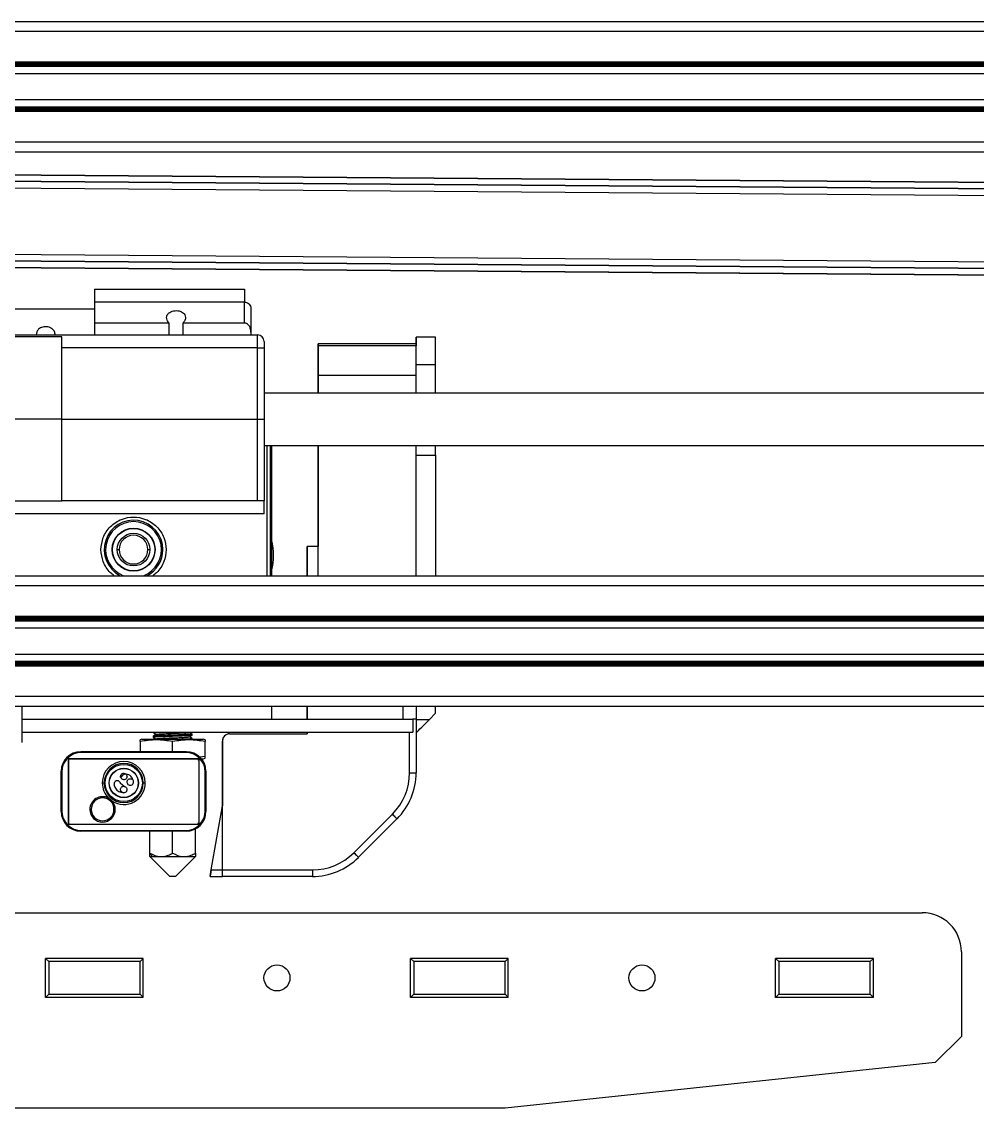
# Model space of a CAD drawing. Header units: millimetres. Extents: x -300 to 1184, y 5 to 1469.
# Drawn here: x -211.7 to -113.9, y 625.1 to 736.2 of the extents above; entities that cross this region are included whole.
import ezdxf

# ---------------------------------------------------------------- set-up
doc = ezdxf.new("R2010")
doc.units = ezdxf.units.MM

msp = doc.modelspace()

# ---------------------------------------------------------------- linework, layer by layer
at = {"color": 7, "linetype": 'Continuous', "lineweight": 25}
for p, q in [((-34.9, 736.24), (-251.56, 736.24)), ((-34.9, 731.97), (-249.56, 731.97)), ((-34.9, 731.64), (-249.56, 731.64)), ((-34.9, 727.5), (-249.56, 727.5)), ((-34.9, 727.17), (-249.56, 727.17)), ((-46.61, 722.9), (-249.56, 722.9)), ((-251.23, 720.86), (-53.43, 719.36)), ((-53.43, 719.36), (-251.23, 720.86)), ((-252.32, 719.54), (-54.19, 718.03)), ((-54.25, 711.22), (-256.59, 712.75)), ((-53.5, 709.88), (-257.67, 711.43)), ((-257.67, 711.43), (-53.5, 709.88)), ((-204.22, 708.89), (-188.88, 708.89)), ((-204.22, 708.89), (-204.22, 707.55)), ((-188.88, 708.89), (-188.88, 707.55)), ((-236.88, 706.88), (-204.22, 706.88)), ((-204.22, 707.55), (-204.22, 705.41)), ((-188.88, 707.55), (-204.22, 707.55)), ((-188.88, 705.41), (-188.88, 707.55)), ((-188.22, 706.89), (-188.22, 704.48)), ((-196.58, 705.41), (-204.22, 705.41)), ((-204.22, 705.41), (-204.22, 704.2)), ((-196.58, 704.2), (-196.58, 705.41)), ((-195.18, 705.41), (-195.18, 704.2)), ((-188.88, 705.41), (-195.18, 705.41)), ((-253.55, 704.2), (-187.55, 704.2)), ((-207.55, 704.02), (-233.55, 704.02)), ((-207.55, 702.87), (-207.55, 704.02)), ((-188.22, 704.48), (-188.22, 704.2)), ((-187.55, 702.87), (-187.55, 704.2)), ((-186.88, 703.54), (-186.88, 702.87)), ((-169.34, 703.97), (-171.34, 703.97)), ((-187.55, 702.87), (-207.55, 702.87)), ((-207.55, 695.57), (-207.55, 702.87)), ((-187.55, 695.57), (-187.55, 702.87)), ((-187.55, 702.87), (-186.88, 702.87)), ((-186.88, 702.87), (-186.88, 695.57)), ((-171.34, 703.3), (-181.34, 703.3)), ((-171.34, 703.08), (-181.34, 703.08)), ((-169.34, 698.24), (-169.34, 701.17)), ((-171.34, 700.05), (-181.34, 700.05)), ((-42.9, 698.24), (-186.88, 698.24)), ((-207.55, 695.57), (-233.55, 695.57)), ((-207.55, 695.57), (-187.55, 695.57)), ((-207.55, 687.24), (-207.55, 695.57)), ((-187.55, 695.57), (-186.88, 695.57)), ((-187.55, 687.24), (-187.55, 695.57)), ((-186.88, 695.57), (-186.88, 687.24)), ((-186.88, 692.9), (-42.9, 692.9)), ((-186.23, 679.57), (-186.23, 692.9)), ((-186.13, 692.9), (-186.13, 679.57)), ((-169.34, 691.89), (-169.34, 692.9)), ((-171.33, 691.89), (-169.34, 691.89)), ((-233.55, 687.24), (-207.55, 687.24)), ((-187.55, 687.24), (-207.55, 687.24)), ((-186.88, 687.24), (-187.55, 687.24)), ((-186.88, 685.9), (-186.88, 687.24)), ((-186.88, 685.9), (-254.22, 685.9)), ((-181.34, 686.5), (-181.34, 683.17)), ((-182.47, 682.57), (-182.47, 682.57)), ((-182.47, 679.57), (-182.47, 682.57)), ((-181.34, 682.57), (-182.47, 682.57)), ((-181.34, 683.17), (-181.34, 682.57)), ((-181.34, 683.17), (-181.34, 683.17)), ((-201.9, 682.24), (-201.7, 682.24)), ((-198.77, 682.24), (-198.57, 682.24)), ((-279.56, 679.57), (-34.9, 679.57)), ((-279.56, 678.57), (-34.9, 678.57)), ((-279.56, 675.44), (-34.9, 675.44)), ((-279.56, 675.3), (-34.9, 675.3)), ((-279.56, 675.17), (-34.9, 675.17)), ((-279.56, 675.1), (-34.9, 675.1)), ((-279.56, 674.97), (-34.9, 674.97)), ((-279.56, 674.24), (-34.9, 674.24)), ((-279.56, 671.56), (-34.9, 671.56)), ((-279.56, 670.84), (-34.9, 670.84)), ((-279.56, 670.7), (-34.9, 670.7)), ((-279.56, 670.64), (-34.9, 670.64)), ((-279.56, 670.5), (-34.9, 670.5)), ((-279.56, 670.37), (-34.9, 670.37)), ((-279.56, 667.24), (-34.9, 667.24)), ((-279.56, 666.24), (-34.9, 666.24)), ((-211.67, 666.24), (-211.67, 664.87)), ((-186.13, 666.24), (-186.13, 664.9)), ((-182.47, 664.9), (-182.47, 666.24)), ((-182.47, 666.24), (-182.47, 664.9)), ((-172.67, 664.9), (-172.67, 666.24)), ((-171.34, 666.24), (-171.34, 664.9)), ((-171.34, 666.24), (-171.34, 664.84)), ((-169.34, 665.5), (-169.34, 666.24)), ((-211.67, 664.9), (-171.67, 664.9)), ((-211.67, 664.87), (-211.67, 662.5)), ((-171.67, 664.9), (-171.67, 663.57)), ((-171.34, 664.9), (-171.67, 664.9)), ((-171.34, 664.9), (-171.34, 659.42)), ((-170, 664.84), (-171.34, 664.84)), ((-169.34, 665.5), (-170, 664.84)), ((-211.67, 663.57), (-171.67, 663.57)), ((-198.23, 663.57), (-198.23, 663.52)), ((-198.19, 663.51), (-198.23, 663.52)), ((-197.97, 663.34), (-198.23, 663.52)), ((-194.54, 663.55), (-194.52, 663.57)), ((-194.5, 663.57), (-194.23, 663.38)), ((-182.47, 663.4), (-182.47, 663.57)), ((-182.47, 663.57), (-182.47, 663.4)), ((-171.34, 663.5), (-171.34, 663.5)), ((-199.38, 662.84), (-199.57, 662.78)), ((-199.57, 662.61), (-199.57, 661.57)), ((-199.38, 662.84), (-196.23, 662.84)), ((-198.23, 663.15), (-197.97, 663.34)), ((-198.23, 663.15), (-198.23, 663.06)), ((-198.19, 663.04), (-198.23, 663.06)), ((-198.23, 663.06), (-197.97, 662.87)), ((-197.92, 663.35), (-198.19, 663.16)), ((-197.97, 662.87), (-198.01, 662.84)), ((-197.92, 662.89), (-197.99, 662.84)), ((-197.94, 662.86), (-197.97, 662.87)), ((-196.23, 662.84), (-193.09, 662.84)), ((-196.23, 661.57), (-196.23, 662.61)), ((-194.54, 663.09), (-194.28, 663.27)), ((-194.5, 663.1), (-194.23, 663.29)), ((-194.23, 662.92), (-194.5, 663.1)), ((-194.23, 663.29), (-194.23, 663.38)), ((-194.23, 662.84), (-194.23, 662.92)), ((-192.9, 662.78), (-193.09, 662.84)), ((-192.9, 661.07), (-192.9, 662.61)), ((-191.14, 656.03), (-191.14, 662.66)), ((-191.14, 662.66), (-191.14, 662.66)), ((-191.14, 662.66), (-191.14, 656.03)), ((-190.4, 663.4), (-182.47, 663.4)), ((-190.4, 663.4), (-190.4, 663.4)), ((-194.83, 661.57), (-205.63, 661.57)), ((-194.9, 661.5), (-205.57, 661.5)), ((-206.9, 660.84), (-206.9, 654.17)), ((-193.57, 660.84), (-206.9, 660.84)), ((-206.9, 654.3), (-206.9, 660.7)), ((-206.77, 660.84), (-193.7, 660.84)), ((-193.57, 660.84), (-193.57, 654.17)), ((-193.57, 660.7), (-193.57, 654.3)), ((-192.9, 661.07), (-193.46, 661.01)), ((-193.29, 660.84), (-193.09, 660.84)), ((-193.09, 660.84), (-192.9, 660.9)), ((-207.63, 655.44), (-207.63, 659.57)), ((-207.57, 659.5), (-207.57, 655.5)), ((-192.9, 655.5), (-192.9, 659.5)), ((-192.83, 659.57), (-192.83, 655.44)), ((-172, 659.42), (-171.34, 659.42)), ((-203.43, 658.37), (-203.23, 658.37)), ((-201.24, 658.03), (-201.57, 658.32)), ((-199.23, 658.37), (-199.03, 658.37)), ((-202.41, 656.51), (-202.8, 656.82)), ((-192.29, 649.48), (-191.14, 656.03)), ((-192.29, 649.48), (-191.14, 656.03)), ((-191.14, 649.48), (-191.14, 656.03)), ((-191.14, 656.03), (-191.14, 656.03)), ((-204.7, 655.67), (-204.57, 655.67)), ((-202.23, 655.67), (-202.1, 655.67)), ((-177.7, 651.24), (-173.76, 655.18)), ((-173.29, 654.71), (-177.23, 650.77)), ((-206.9, 654.17), (-193.57, 654.17)), ((-206.77, 654.17), (-193.7, 654.17)), ((-205.57, 653.5), (-194.9, 653.5)), ((-193.9, 651.2), (-193.9, 653.67)), ((-194.83, 653.44), (-205.63, 653.44)), ((-198.57, 651.2), (-198.57, 653.44)), ((-196.23, 651.2), (-196.23, 653.44)), ((-198.57, 651.2), (-198.57, 651.16)), ((-198.28, 650.84), (-198.57, 651.16)), ((-198.57, 650.84), (-196.57, 648.84)), ((-198.57, 650.84), (-198.28, 650.84)), ((-198.28, 650.84), (-197.4, 650.84)), ((-197.4, 650.84), (-195.07, 650.84)), ((-195.9, 648.84), (-193.9, 650.84)), ((-195.07, 650.84), (-193.9, 650.84)), ((-192.29, 649.48), (-191.14, 649.48)), ((-191.14, 649.48), (-181.94, 649.48)), ((-181.94, 649.48), (-181.94, 648.82)), ((-196.57, 648.84), (-196.23, 648.84)), ((-196.23, 648.84), (-195.9, 648.84)), ((-192.41, 648.82), (-192.41, 648.82)), ((-192.41, 648.82), (-191.14, 648.82)), ((-181.94, 648.82), (-191.14, 648.82)), ((-235.56, 645.1), (-119.56, 645.1)), ((-208.9, 640.1), (-209.23, 640.43)), ((-199.23, 640.43), (-209.23, 640.43)), ((-209.23, 636.43), (-209.23, 640.43)), ((-199.56, 640.1), (-199.23, 640.43)), ((-199.23, 636.43), (-199.23, 640.43)), ((-171.56, 640.1), (-171.9, 640.43)), ((-161.9, 640.43), (-171.9, 640.43)), ((-171.9, 636.43), (-171.9, 640.43)), ((-162.23, 640.1), (-161.9, 640.43)), ((-161.9, 636.43), (-161.9, 640.43)), ((-134.23, 640.1), (-134.56, 640.43)), ((-124.56, 640.43), (-134.56, 640.43)), ((-134.56, 636.43), (-134.56, 640.43)), ((-124.9, 640.1), (-124.56, 640.43)), ((-124.56, 636.43), (-124.56, 640.43)), ((-115.56, 641.1), (-115.56, 632.43)), ((-208.9, 640.1), (-208.9, 636.77)), ((-199.56, 640.1), (-208.9, 640.1)), ((-199.56, 636.77), (-199.56, 640.1)), ((-162.23, 640.1), (-171.56, 640.1)), ((-171.56, 640.1), (-171.56, 636.77)), ((-162.23, 636.77), (-162.23, 640.1)), ((-134.23, 640.1), (-134.23, 636.77)), ((-124.9, 640.1), (-134.23, 640.1)), ((-124.9, 636.77), (-124.9, 640.1)), ((-209.23, 636.43), (-208.9, 636.77)), ((-199.23, 636.43), (-209.23, 636.43)), ((-208.9, 636.77), (-199.56, 636.77)), ((-199.23, 636.43), (-199.56, 636.77)), ((-171.9, 636.43), (-171.56, 636.77)), ((-161.9, 636.43), (-171.9, 636.43)), ((-171.56, 636.77), (-162.23, 636.77)), ((-161.9, 636.43), (-162.23, 636.77)), ((-134.56, 636.43), (-134.23, 636.77)), ((-124.56, 636.43), (-134.56, 636.43)), ((-134.23, 636.77), (-124.9, 636.77)), ((-124.56, 636.43), (-124.9, 636.77)), ((-115.56, 632.43), (-118.23, 629.77)), ((-118.23, 629.77), (-162.23, 625.1)), ((-162.23, 625.1), (-279.56, 625.1))]:
    msp.add_line(p, q, dxfattribs=at)
at = {"color": 8, "linetype": 'Continuous', "lineweight": 25}
for p, q in [((-34.9, 735.24), (-250.56, 735.24)), ((-34.9, 732.1), (-249.56, 732.1)), ((-34.9, 731.84), (-249.56, 731.84)), ((-34.9, 731.77), (-249.56, 731.77)), ((-34.9, 730.91), (-249.56, 730.91)), ((-34.9, 728.23), (-249.56, 728.23)), ((-34.9, 727.37), (-249.56, 727.37)), ((-34.9, 727.3), (-249.56, 727.3)), ((-34.9, 727.04), (-249.56, 727.04)), ((-34.9, 723.9), (-249.56, 723.9)), ((-181.34, 701.34), (-181.34, 701.34)), ((-171.34, 701.17), (-169.34, 701.17)), ((-186.57, 679.57), (-186.57, 692.9)), ((-172, 659.42), (-172, 663.57))]:
    msp.add_line(p, q, dxfattribs=at)
at = {"color": 7, "linetype": 'Continuous'}
for p, q in [((-46.58, 718.64), (-266.2, 720.31)), ((-266.2, 720.31), (-46.58, 718.64)), ((-266.26, 712.16), (-46.65, 710.49)), ((-46.65, 710.49), (-266.26, 712.16))]:
    msp.add_line(p, q, dxfattribs=at)
at = {"color": 7, "linetype": 'Continuous', "lineweight": 25, "flags": 128}
for points in [[(-171.34, 703.3), (-171.34, 703.43), (-171.34, 703.83), (-171.34, 703.97), (-171.34, 703.83), (-171.34, 703.43), (-171.34, 703.08)], [(-169.34, 701.17), (-169.34, 702.03), (-169.34, 702.82), (-169.34, 703.43), (-169.34, 703.83), (-169.34, 703.97)], [(-181.34, 701.34), (-181.34, 702.05), (-181.34, 702.66), (-181.34, 703.09), (-181.34, 703.29), (-181.34, 703.24), (-181.34, 702.94), (-181.34, 702.43), (-181.34, 701.77), (-181.34, 701.04), (-181.34, 700.32), (-181.34, 699.71), (-181.34, 699.27), (-181.34, 699.05)], [(-181.34, 700.05), (-181.34, 701.09), (-181.34, 701.93), (-181.34, 702.55), (-181.34, 702.93), (-181.34, 703.08), (-181.34, 702.99), (-181.34, 702.67), (-181.34, 702.11), (-181.34, 701.33), (-181.34, 700.34)], [(-181.34, 702.67), (-181.34, 702.56), (-181.34, 702.23), (-181.34, 701.74), (-181.34, 701.17), (-181.34, 700.6), (-181.34, 700.11), (-181.34, 699.78), (-181.34, 699.67), (-181.34, 699.78), (-181.34, 700.11), (-181.34, 700.6), (-181.34, 701.17), (-181.34, 701.74), (-181.34, 702.23), (-181.34, 702.56), (-181.34, 702.67)], [(-171.34, 703.08), (-171.34, 703.09), (-171.34, 703.29), (-171.34, 703.3)], [(-171.34, 700.05), (-171.34, 701.09), (-171.34, 701.93), (-171.34, 702.55), (-171.34, 702.93), (-171.34, 703.08), (-171.34, 703.08)], [(-181.34, 700.34), (-181.34, 700.18), (-181.34, 700.11), (-181.34, 700.13), (-181.34, 700.24), (-181.34, 700.43), (-181.34, 700.69), (-181.34, 701), (-181.34, 701.34)], [(-181.34, 698.24), (-181.34, 698.75), (-181.34, 700.05)], [(-171.34, 698.24), (-171.34, 698.75), (-171.34, 700.05)], [(-181.34, 699.05), (-181.34, 698.96), (-181.34, 698.79), (-181.34, 698.54), (-181.34, 698.24), (-181.34, 698.24)], [(-181.34, 679.57), (-181.34, 679.81), (-181.34, 681.75), (-181.34, 683.76), (-181.34, 685.81), (-181.34, 687.87), (-181.34, 689.91), (-181.34, 691.9), (-181.34, 692.9)], [(-181.34, 692.9), (-181.34, 692), (-181.34, 690.66), (-181.34, 689.29), (-181.34, 687.9), (-181.34, 686.5)], [(-171.33, 679.57), (-171.33, 679.81), (-171.33, 681.75), (-171.33, 683.76), (-171.33, 685.81), (-171.33, 687.87), (-171.33, 689.91), (-171.33, 691.9), (-171.33, 692.9)], [(-169.34, 691.89), (-169.34, 690.36), (-169.34, 688.77), (-169.34, 687.17), (-169.34, 685.58), (-169.34, 684.03), (-169.34, 682.58), (-169.34, 681.25), (-169.34, 680.06), (-169.34, 679.57)], [(-182.47, 682.57), (-182.47, 682.44), (-182.47, 682.06), (-182.47, 681.45), (-182.47, 680.62), (-182.47, 679.61), (-182.47, 679.57)], [(-171.34, 664.84), (-171.34, 664.58), (-171.34, 664.33), (-171.34, 664.09), (-171.34, 663.89), (-171.34, 663.73), (-171.34, 663.6), (-171.34, 663.53), (-171.34, 663.5)], [(-173.76, 655.18), (-173.67, 655.09), (-173.58, 655), (-173.5, 654.92), (-173.43, 654.85), (-173.37, 654.79), (-173.33, 654.75), (-173.3, 654.72), (-173.29, 654.71)], [(-177.7, 651.24), (-177.61, 651.15), (-177.52, 651.06), (-177.44, 650.98), (-177.37, 650.91), (-177.31, 650.85), (-177.27, 650.8), (-177.24, 650.78), (-177.23, 650.77)]]:
    msp.add_lwpolyline(points, dxfattribs=at)
at = {"color": 7, "linetype": 'Continuous', "lineweight": 25}
for centre, radius in [((-200.23, 682.24), 2.2), ((-200.23, 682.24), 2.17), ((-200.23, 682.24), 1.67), ((-201.23, 658.37), 1.9), ((-201.23, 658.37), 1.5), ((-201.23, 658.37), 1.48), ((-185.56, 638.43), 1.33), ((-148.23, 638.43), 1.33)]:
    msp.add_circle(centre, radius, dxfattribs=at)
for centre, radius, start, end in [((-187.55, 703.54), 0.667, 0, 90), ((-200.23, 682.24), 3, 0, 242.734), ((-200.23, 682.24), 2.86, 90, 248.9569), ((-200.23, 682.24), 2.86, 291.0431, 90), ((-200.23, 682.24), 1.47, 0, 180), ((-191.23, 681.65), 5.33, 342.9893, 17.0107), ((-200.23, 682.24), 1.47, 180, 0), ((-200.23, 682.24), 3, 297.266, 0), ((-190.4, 662.66), 0.74, 90, 180), ((-190.4, 662.66), 0.74, 90, 180.0054), ((-205.63, 659.57), 2, 90, 180), ((-205.57, 659.5), 2, 90, 180), ((-194.9, 659.5), 2, 0, 90), ((-194.83, 659.57), 2, 0, 90), ((-206.77, 660.7), 0.133, 90, 180), ((-201.23, 658.37), 2.2, 360, 180), ((-201.23, 658.37), 2, 360, 180), ((-193.7, 660.7), 0.133, 0, 90), ((-178, 659.42), 6, 315, 0), ((-178, 659.42), 6.67, 315, 0.0005), ((-201.23, 658.37), 2.2, 180, 224.7605), ((-201.23, 658.37), 2, 180, 360), ((-201.23, 658.37), 2.2, 237.7476, 360), ((-201.89, 658.27), 0.332, 5.9702, 189.432), ((-200.57, 658.47), 0.333, 180.0165, 6.108), ((-203.4, 655.67), 1.3, 62.2877, 180), ((-203.4, 655.67), 1.17, 0, 180), ((-203.4, 655.67), 1.3, 0, 40.2204), ((-205.63, 655.44), 2, 180, 270), ((-205.57, 655.5), 2, 180, 270), ((-203.4, 655.67), 1.3, 180, 0), ((-203.4, 655.67), 1.17, 180, 0), ((-194.9, 655.5), 2, 270, 0), ((-194.83, 655.44), 2, 270, 0), ((-206.77, 654.3), 0.133, 180, 270), ((-193.7, 654.3), 0.133, 270, 0), ((-181.94, 655.48), 6, 270, 315), ((-181.94, 655.48), 6.67, 270, 315), ((-119.56, 641.1), 4, 0, 90)]:
    msp.add_arc(centre, radius, start, end, dxfattribs=at)
for centre, major_axis, ratio, start_param, end_param in [((-170, 664.84), (1.33, 1.33), 0.000031, 3.141624, 4.71242), ((-192.29, 649.48), (0.118, 0.667), 0.000061, 1.570807, 3.141603), ((-192.29, 649.48), (0.118, 0.667), 0.000061, 3.141603, 4.7124), ((-191.14, 649.48), (0, 0.667), 0.000063, 3.141593, 4.712389)]:
    msp.add_ellipse(centre, major_axis=major_axis, ratio=ratio, start_param=start_param, end_param=end_param, dxfattribs=at)
for points, knots in [([(-188.88, 707.55), (-188.81, 707.55), (-188.66, 707.53), (-188.47, 707.42), (-188.32, 707.26), (-188.23, 707.07), (-188.22, 706.94), (-188.22, 706.89), (-188.22, 706.89)], [0, 0, 0, 0, 0.207746, 0.415379, 0.625322, 0.840426, 0.99405, 1, 1, 1, 1]), ([(-196.58, 705.41), (-196.66, 705.5), (-196.82, 705.7), (-196.87, 706.02), (-196.78, 706.3), (-196.56, 706.51), (-196.3, 706.63), (-196, 706.69), (-195.7, 706.68), (-195.44, 706.62), (-195.21, 706.51), (-195.03, 706.35), (-194.91, 706.12), (-194.91, 705.84), (-195.02, 705.58), (-195.15, 705.45), (-195.18, 705.41)], [0, 0, 0, 0, 0.093413, 0.185322, 0.287485, 0.359288, 0.41978, 0.480551, 0.534462, 0.586127, 0.640717, 0.702452, 0.775251, 0.862012, 0.961455, 1, 1, 1, 1]), ([(-208.25, 704.2), (-208.26, 704.32), (-208.29, 704.53), (-208.47, 704.78), (-208.71, 704.94), (-208.98, 705.03), (-209.26, 705.05), (-209.52, 705.01), (-209.76, 704.92), (-209.98, 704.76), (-210.15, 704.52), (-210.17, 704.31), (-210.18, 704.2)], [0, 0, 0, 0, 0.137751, 0.2581358, 0.3533122, 0.4332236, 0.5134427, 0.5867049, 0.6610239, 0.7444115, 0.8691998, 1, 1, 1, 1]), ([(-188.22, 704.48), (-188.23, 704.63), (-188.25, 704.87), (-188.4, 705.15), (-188.57, 705.31), (-188.74, 705.4), (-188.84, 705.4), (-188.88, 705.41)], [0, 0, 0, 0, 0.339617, 0.572484, 0.75154, 0.897513, 1, 1, 1, 1]), ([(-203.57, 682.24), (-203.52, 682.66), (-203.45, 683.3), (-203.04, 684.08), (-202.61, 684.61), (-202.07, 685.04), (-201.3, 685.45), (-200.23, 685.65), (-199.17, 685.45), (-198.39, 685.04), (-197.86, 684.61), (-197.43, 684.08), (-197.01, 683.3), (-196.94, 682.66), (-196.9, 682.24)], [0, 0, 0, 0, 0.119729, 0.18418, 0.25, 0.31582, 0.380271, 0.5, 0.619729, 0.68418, 0.75, 0.81582, 0.880271, 1, 1, 1, 1]), ([(-198.23, 663.52), (-198.21, 663.53), (-198.18, 663.55), (-197.95, 663.56), (-197.84, 663.57)], [0, 0, 0, 0, 0.5373286, 1, 1, 1, 1]), ([(-197.89, 663.35), (-197.88, 663.36), (-197.83, 663.37), (-197.48, 663.39), (-196.92, 663.42), (-196.23, 663.45), (-195.55, 663.48), (-194.99, 663.51), (-194.64, 663.53), (-194.59, 663.55), (-194.57, 663.55)], [0, 0, 0, 0, 0.063688, 0.209055, 0.354424, 0.499996, 0.645576, 0.790945, 0.936312, 1, 1, 1, 1]), ([(-196.23, 662.61), (-196.78, 662.69), (-197.89, 662.86), (-199, 662.69), (-199.57, 662.61)], [0, 0, 0, 0, 0.492891, 1, 1, 1, 1]), ([(-199.57, 662.61), (-199.57, 662.61), (-199.57, 662.72), (-199.57, 662.74), (-199.57, 662.77)], [0, 0, 0, 0, 0.054204, 1, 1, 1, 1]), ([(-194.23, 663.38), (-194.26, 663.37), (-194.3, 663.36), (-194.64, 663.33), (-195.15, 663.31), (-195.72, 663.28), (-196.31, 663.26), (-196.91, 663.24), (-197.51, 663.22), (-197.96, 663.19), (-198.2, 663.17), (-198.22, 663.15), (-198.23, 663.15)], [0, 0, 0, 0, 0.107423, 0.214845, 0.322263, 0.429686, 0.500002, 0.607423, 0.714843, 0.822262, 0.929684, 1, 1, 1, 1]), ([(-198.23, 663.06), (-198.21, 663.06), (-198.17, 663.08), (-197.82, 663.11), (-197.31, 663.13), (-196.75, 663.15), (-196.16, 663.18), (-195.56, 663.2), (-194.96, 663.22), (-194.51, 663.25), (-194.27, 663.27), (-194.24, 663.28), (-194.23, 663.29)], [0, 0, 0, 0, 0.107423, 0.214842, 0.322266, 0.429682, 0.499999, 0.607419, 0.71484, 0.822263, 0.929683, 1, 1, 1, 1]), ([(-197.89, 662.89), (-197.88, 662.89), (-197.83, 662.9), (-197.48, 662.93), (-196.92, 662.96), (-196.23, 662.99), (-195.55, 663.01), (-194.99, 663.04), (-194.64, 663.07), (-194.59, 663.08), (-194.57, 663.09)], [0, 0, 0, 0, 0.063688, 0.209055, 0.354424, 0.499996, 0.645576, 0.790945, 0.936312, 1, 1, 1, 1]), ([(-192.9, 662.61), (-193.45, 662.69), (-194.56, 662.86), (-195.67, 662.69), (-196.23, 662.61)], [0, 0, 0, 0, 0.492889, 1, 1, 1, 1]), ([(-194.23, 662.92), (-194.25, 662.91), (-194.3, 662.89), (-194.65, 662.87), (-195, 662.85), (-195.25, 662.84), (-195.29, 662.84)], [0, 0, 0, 0, 0.313421, 0.626838, 0.940248, 1, 1, 1, 1]), ([(-192.9, 662.77), (-192.9, 662.77), (-192.9, 662.83), (-192.9, 662.72), (-192.9, 662.61)], [0, 0, 0, 0, 0.012959, 1, 1, 1, 1]), ([(-192.9, 660.9), (-192.9, 660.9), (-192.9, 660.84), (-192.9, 660.96), (-192.9, 661.07)], [0, 0, 0, 0, 0.012961, 1, 1, 1, 1]), ([(-200.9, 659.04), (-200.9, 659.08), (-200.91, 659.15), (-200.97, 659.25), (-201.06, 659.32), (-201.16, 659.36), (-201.28, 659.37), (-201.38, 659.34), (-201.47, 659.27), (-201.53, 659.18), (-201.55, 659.09), (-201.56, 659.01), (-201.54, 658.92), (-201.48, 658.82), (-201.39, 658.75), (-201.29, 658.71), (-201.17, 658.7), (-201.07, 658.74), (-200.98, 658.8), (-200.92, 658.9), (-200.9, 658.98), (-200.9, 659.03), (-200.9, 659.04)], [0, 0, 0, 0, 0.053684, 0.107366, 0.161066, 0.214752, 0.268441, 0.322132, 0.375814, 0.429497, 0.483184, 0.500002, 0.553686, 0.607369, 0.661056, 0.714749, 0.768438, 0.822129, 0.87581, 0.929495, 0.983181, 1, 1, 1, 1]), ([(-200.23, 658.51), (-200.26, 658.6), (-200.3, 658.81), (-200.56, 659.17), (-201.03, 659.34), (-201.44, 659.15), (-201.49, 658.98), (-201.52, 658.89)], [0, 0, 0, 0, 0.204865, 0.442528, 0.709565, 0.851881, 1, 1, 1, 1]), ([(-202.23, 658.22), (-202.19, 658.09), (-202.11, 657.8), (-201.74, 657.45), (-201.4, 657.4), (-201.22, 657.37)], [0, 0, 0, 0, 0.2788, 0.612138, 1, 1, 1, 1]), ([(-201.57, 657.7), (-201.56, 657.66), (-201.55, 657.59), (-201.49, 657.49), (-201.4, 657.42), (-201.3, 657.37), (-201.19, 657.37), (-201.08, 657.4), (-200.99, 657.47), (-200.93, 657.56), (-200.91, 657.64), (-200.91, 657.69), (-200.91, 657.7), (-200.91, 657.7), (-200.91, 657.74), (-200.92, 657.82), (-200.98, 657.92), (-201.07, 657.99), (-201.17, 658.03), (-201.29, 658.04), (-201.39, 658), (-201.48, 657.94), (-201.54, 657.84), (-201.57, 657.76), (-201.57, 657.71), (-201.57, 657.7)], [0, 0, 0, 0, 0.053685, 0.10737, 0.161058, 0.214735, 0.268425, 0.322117, 0.3758, 0.429485, 0.483173, 0.491585, 0.495793, 0.497896, 0.5, 0.553685, 0.607369, 0.661055, 0.714743, 0.768433, 0.822125, 0.875808, 0.929493, 0.983182, 1, 1, 1, 1]), ([(-200.9, 658.47), (-200.9, 658.51), (-200.89, 658.59), (-200.83, 658.69), (-200.75, 658.76), (-200.64, 658.8), (-200.53, 658.81), (-200.43, 658.79), (-200.38, 658.75), (-200.36, 658.73)], [0, 0, 0, 0, 0.150097, 0.3002, 0.450044, 0.599877, 0.749954, 0.90064, 1, 1, 1, 1]), ([(-198.57, 651.2), (-198.23, 651.03), (-197.85, 650.85), (-197.45, 650.84), (-197.4, 650.84)], [0, 0, 0, 0, 0.879046, 1, 1, 1, 1]), ([(-198.57, 650.84), (-198.57, 650.87), (-198.57, 650.91), (-198.57, 651.1), (-198.57, 651.16)], [0, 0, 0, 0, 0.64145, 1, 1, 1, 1]), ([(-197.4, 650.84), (-197.15, 650.87), (-196.75, 650.91), (-196.38, 651.12), (-196.23, 651.2)], [0, 0, 0, 0, 0.604647, 1, 1, 1, 1]), ([(-196.23, 651.2), (-195.9, 651.03), (-195.52, 650.85), (-195.12, 650.84), (-195.07, 650.84)], [0, 0, 0, 0, 0.879071, 1, 1, 1, 1]), ([(-195.07, 650.84), (-194.82, 650.87), (-194.41, 650.91), (-194.05, 651.12), (-193.9, 651.2)], [0, 0, 0, 0, 0.604647, 1, 1, 1, 1]), ([(-193.9, 651.2), (-193.9, 651.03), (-193.9, 650.85), (-193.9, 650.84), (-193.9, 650.84)], [0, 0, 0, 0, 0.879042, 1, 1, 1, 1])]:
    msp.add_open_spline(points, degree=3, knots=knots, dxfattribs=at)
at = {"color": 8, "linetype": 'Continuous', "lineweight": 25}
for points, knots in [([(-202.21, 679.57), (-202.34, 679.67), (-202.65, 679.9), (-203.04, 680.4), (-203.45, 681.17), (-203.52, 681.82), (-203.57, 682.24)], [0, 0, 0, 0, 0.158444, 0.380006, 0.596971, 1, 1, 1, 1]), ([(-196.9, 682.24), (-196.94, 681.82), (-197.01, 681.17), (-197.43, 680.4), (-197.81, 679.9), (-198.13, 679.67), (-198.26, 679.57)], [0, 0, 0, 0, 0.403029, 0.619994, 0.841556, 1, 1, 1, 1])]:
    msp.add_open_spline(points, degree=3, knots=knots, dxfattribs=at)

doc.saveas('drawing.dxf')
